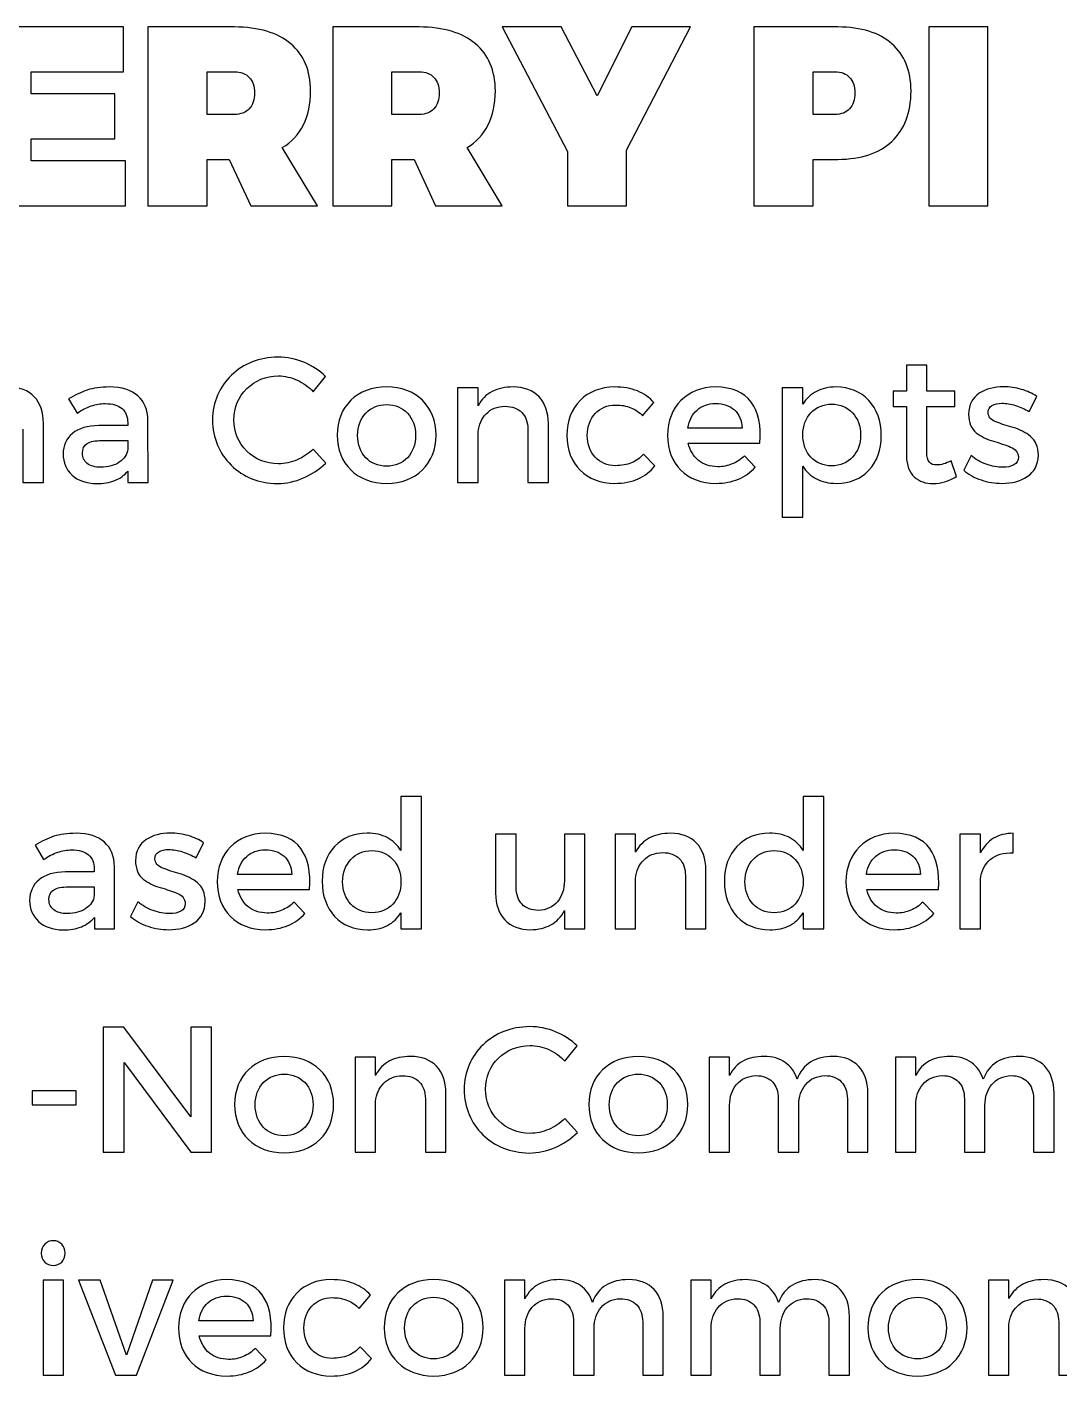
# Model space of a CAD drawing. Extents: x 10 to 159, y 11 to 264.
# Drawn here: x 32.08 to 54.93, y 46.35 to 76.21 of the extents above; entities that cross this region are included whole.
import ezdxf

# ---------------------------------------------------------------- set-up
doc = ezdxf.new("R2010")
doc.units = 0
doc.layers.add('Layer_1', color=7, linetype='CONTINUOUS')

msp = doc.modelspace()

# ---------------------------------------------------------------- linework, layer by layer
at = {"layer": 'Layer_1', "color": 7}
for points in [[(34.217054, 75.21219), (34.217054, 76.205601), (30.869941, 76.205601), (30.869941, 72.248896), (34.267854, 72.248896), (34.267854, 73.242304), (32.179435, 73.242304), (32.179435, 73.733365), (34.03079, 73.733365), (34.03079, 74.726773), (32.179435, 74.726773), (32.179435, 75.21219), (34.217054, 75.21219)], [(36.674964, 76.205601), (34.76152, 76.205601), (34.76152, 72.248896), (36.071014, 72.248896), (36.071014, 73.276171), (36.562075, 73.276171), (37.036203, 72.248896)], [(40.764979, 76.205601), (38.851538, 76.205601), (38.851538, 72.248896), (40.161032, 72.248896), (40.161032, 73.276171), (40.652093, 73.276171), (41.126221, 72.248896)], [(45.357347, 73.479368), (46.774083, 76.205601), (45.470233, 76.205601), (44.7026, 74.68162), (43.906745, 76.205601), (42.602892, 76.205601), (44.047853, 73.451146), (44.047853, 72.248896), (45.357347, 72.248896), (45.357347, 73.479368)], [(48.178102, 76.205601), (48.178102, 72.248896), (49.487596, 72.248896), (49.487596, 73.276171), (50.035099, 73.276171)], [(50.035099, 76.205601), (48.178102, 76.205601)], [(53.357125, 72.248896), (53.357125, 76.205601), (52.047631, 76.205601), (52.047631, 72.248896), (53.357125, 72.248896)], [(36.071014, 74.269582), (36.071014, 75.21219), (36.674964, 75.21219)], [(40.161032, 74.269582), (40.161032, 75.21219), (40.764979, 75.21219)], [(49.487596, 75.21219), (49.967368, 75.21219)], [(49.967368, 74.269582), (49.487596, 74.269582), (49.487596, 75.21219)], [(36.674964, 74.269582), (36.071014, 74.269582)], [(40.764979, 74.269582), (40.161032, 74.269582)], [(37.036203, 72.248896), (38.515028, 72.248896), (37.736105, 73.535812)], [(41.126221, 72.248896), (42.605046, 72.248896), (41.826124, 73.535812)], [(37.643161, 68.898235), (37.643161, 68.898235)], [(52.003113, 66.796281), (52.003113, 67.803803), (52.623429, 67.803803), (52.623429, 68.143593), (52.003113, 68.143593), (52.003113, 68.720446), (51.552692, 68.720446), (51.552692, 68.143593), (51.256362, 68.143593), (51.256362, 67.803803), (51.552692, 67.803803), (51.552692, 66.71331)], [(38.421519, 68.131728), (38.694143, 68.471521)], [(40.046489, 68.238408), (40.046489, 68.238408)], [(42.069464, 67.819596), (42.069464, 68.222604), (41.615092, 68.222604), (41.615092, 66.120638), (42.069464, 66.120638), (42.069464, 67.238788)], [(42.843873, 68.238408), (42.843873, 68.238408)], [(45.09249, 68.238408), (45.09249, 68.238408)], [(47.32666, 68.238408), (47.32666, 68.238408)], [(49.258324, 67.859104), (49.258324, 68.222604), (48.803955, 68.222604), (48.803955, 65.354134), (49.258324, 65.354134), (49.258324, 66.484137)], [(49.993223, 68.238408), (49.993223, 68.238408)], [(53.703076, 68.242359), (53.703076, 68.242359)], [(33.005562, 67.973686), (33.191261, 67.6576)], [(40.046489, 67.847251), (40.046489, 67.847251)], [(45.712809, 67.602288), (45.961726, 67.894664)], [(54.27203, 67.69316), (54.437974, 68.029002)], [(34.317313, 66.120638), (34.763783, 66.120638), (34.759832, 67.499559)], [(31.994159, 67.302006), (31.994159, 66.120638), (32.448531, 66.120638), (32.448531, 67.428439)], [(34.313362, 67.448194), (34.313362, 67.384979), (33.677242, 67.384979)], [(43.17181, 67.302006), (43.17181, 66.120638), (43.626182, 66.120638), (43.626182, 67.428439)], [(47.915367, 67.329664), (46.714246, 67.329664)], [(33.744408, 67.053089), (34.313362, 67.053089), (34.313362, 66.859487)], [(46.722149, 66.997773), (48.310473, 66.997773)], [(38.698094, 66.555254), (38.421519, 66.863438)], [(45.98543, 66.495991), (45.732565, 66.748856)], [(48.207747, 66.460431), (47.966732, 66.71725)], [(52.658989, 66.254987), (52.544407, 66.602668)], [(52.983985, 66.721201), (52.82199, 66.397213)], [(33.71675, 66.460431), (33.71675, 66.460431)], [(34.317313, 66.377457), (34.317313, 66.120638)], [(49.898399, 66.492039), (49.898399, 66.492039)], [(40.817004, 59.174548), (40.362632, 59.174548), (40.362632, 57.981326)], [(40.362632, 56.602408), (40.362632, 56.24286), (40.817004, 56.24286), (40.817004, 59.174548)], [(49.722439, 59.174548), (49.268067, 59.174548), (49.268067, 57.981326)], [(49.268067, 56.602408), (49.268067, 56.24286), (49.722439, 56.24286), (49.722439, 59.174548)], [(35.259414, 58.364581), (35.259414, 58.364581)], [(37.356277, 58.36063), (37.356277, 58.36063)], [(42.912905, 57.163458), (42.912905, 58.344826), (42.458533, 58.344826), (42.458533, 57.037025)], [(44.434063, 58.344826), (43.979691, 58.344826), (43.979691, 57.309646)], [(43.979691, 56.65377), (43.979691, 56.24286), (44.434063, 56.24286), (44.434063, 58.344826)], [(45.557556, 57.941818), (45.557556, 58.344826), (45.103184, 58.344826), (45.103184, 56.24286), (45.557556, 56.24286), (45.557556, 57.36101)], [(46.331962, 58.36063), (46.331962, 58.36063)], [(51.277771, 58.36063), (51.277771, 58.36063)], [(53.189683, 58.344826), (52.735311, 58.344826), (52.735311, 56.24286), (53.189683, 56.24286), (53.189683, 57.341255)], [(53.189683, 57.926014), (53.189683, 58.344826)], [(53.916676, 57.926014), (53.916676, 58.36063)], [(32.264728, 58.095909), (32.450428, 57.779823)], [(35.828365, 57.815383), (35.994312, 58.151224)], [(33.572529, 57.570416), (33.572529, 57.507202), (32.936409, 57.507202)], [(33.57648, 56.24286), (34.02295, 56.24286), (34.018999, 57.621781)], [(37.944987, 57.451886), (36.743863, 57.451886)], [(46.659902, 57.424228), (46.659902, 56.24286), (47.114274, 56.24286), (47.114274, 57.550661)], [(51.866478, 57.451886), (50.665357, 57.451886)], [(33.003575, 57.175311), (33.572529, 57.175311), (33.572529, 56.981709)], [(36.751765, 57.119995), (38.340092, 57.119995)], [(50.67326, 57.119995), (52.261584, 57.119995)], [(34.54032, 56.843423), (34.378327, 56.519435)], [(38.237363, 56.582653), (37.996348, 56.839472)], [(52.158858, 56.582653), (51.917843, 56.839472)], [(32.975917, 56.582653), (32.975917, 56.582653)], [(33.57648, 56.499679), (33.57648, 56.24286)], [(39.718609, 56.602408), (39.718609, 56.602408)], [(48.624044, 56.602408), (48.624044, 56.602408)], [(36.16969, 51.303971), (36.16969, 54.069715), (35.711367, 54.069715), (35.711367, 52.082332), (34.22972, 54.069715), (33.771397, 54.069715), (33.771397, 51.303971), (34.237622, 51.303971), (34.237622, 53.287404), (35.711367, 51.303971), (36.16969, 51.303971)], [(43.214843, 54.081568), (43.214843, 54.081568)], [(43.993204, 53.315061), (44.265827, 53.654854)], [(37.777688, 53.421741), (37.777688, 53.421741)], [(39.800663, 53.002929), (39.800663, 53.405937), (39.346291, 53.405937), (39.346291, 51.303971), (39.800663, 51.303971), (39.800663, 52.422122)], [(40.575069, 53.421741), (40.575069, 53.421741)], [(45.618174, 53.421741), (45.618174, 53.421741)], [(47.637198, 52.998978), (47.637198, 53.405937), (47.186777, 53.405937), (47.186777, 51.303971), (47.637198, 51.303971), (47.637198, 52.343102)], [(49.928814, 53.421741), (49.928814, 53.421741)], [(51.758082, 52.998978), (51.758082, 53.405937), (51.307661, 53.405937), (51.307661, 51.303971), (51.758082, 51.303971), (51.758082, 52.343102)], [(54.049699, 53.421741), (54.049699, 53.421741)], [(37.777688, 53.030584), (37.777688, 53.030584)], [(45.618174, 53.030584), (45.618174, 53.030584)], [(33.170074, 52.351004), (33.170074, 52.663136), (32.198115, 52.663136), (32.198115, 52.351004), (33.170074, 52.351004)], [(40.903009, 52.485339), (40.903009, 51.303971), (41.357381, 51.303971), (41.357381, 52.611772)], [(50.244897, 52.485339), (50.244897, 51.303971), (50.699269, 51.303971), (50.699269, 52.611772)], [(54.365782, 52.485339), (54.365782, 51.303971), (54.820154, 51.303971), (54.820154, 52.611772)], [(48.715837, 52.485339), (48.715837, 51.303971), (49.170209, 51.303971), (49.170209, 52.343102)], [(52.836722, 52.485339), (52.836722, 51.303971), (53.291094, 51.303971), (53.291094, 52.343102)], [(44.269779, 51.738588), (43.993204, 52.046772)], [(32.664773, 49.344183), (32.664773, 49.344183)], [(32.889983, 46.365082), (32.889983, 48.467048), (32.439562, 48.467048), (32.439562, 46.365082), (32.889983, 46.365082)], [(34.510734, 46.365082), (35.316753, 48.467048), (34.862381, 48.467048), (34.285524, 46.811552), (33.700768, 48.467048), (33.22664, 48.467048), (34.040561, 46.365082), (34.510734, 46.365082)], [(36.49969, 48.482852), (36.49969, 48.482852)], [(38.81856, 48.482852), (38.81856, 48.482852)], [(41.088287, 48.482852), (41.088287, 48.482852)], [(43.107311, 48.060089), (43.107311, 48.467048), (42.65689, 48.467048), (42.65689, 46.365082), (43.107311, 46.365082), (43.107311, 47.404213)], [(45.398924, 48.482852), (45.398924, 48.482852)], [(47.228196, 48.060089), (47.228196, 48.467048), (46.777775, 48.467048), (46.777775, 46.365082), (47.228196, 46.365082), (47.228196, 47.404213)], [(49.519812, 48.482852), (49.519812, 48.482852)], [(51.799501, 48.482852), (51.799501, 48.482852)], [(53.822476, 48.06404), (53.822476, 48.467048), (53.368104, 48.467048), (53.368104, 46.365082), (53.822476, 46.365082), (53.822476, 47.483233)], [(54.596885, 48.482852), (54.596885, 48.482852)], [(39.438876, 47.846732), (39.687794, 48.139109)], [(41.088287, 48.091695), (41.088287, 48.091695)], [(51.799501, 48.091695), (51.799501, 48.091695)], [(37.088397, 47.574108), (35.887273, 47.574108)], [(44.18595, 47.54645), (44.18595, 46.365082), (44.640322, 46.365082), (44.640322, 47.404213)], [(45.71501, 47.54645), (45.71501, 46.365082), (46.169382, 46.365082), (46.169382, 47.672883)], [(48.306835, 47.54645), (48.306835, 46.365082), (48.761207, 46.365082), (48.761207, 47.404213)], [(49.835895, 47.54645), (49.835895, 46.365082), (50.290267, 46.365082), (50.290267, 47.672883)], [(54.924822, 47.54645), (54.924822, 46.365082), (55.379194, 46.365082), (55.379194, 47.672883)], [(35.895176, 47.242218), (37.483502, 47.242218)], [(37.380776, 46.704875), (37.139761, 46.961694)], [(39.7115, 46.740435), (39.458632, 46.993301)]]:
    msp.add_lwpolyline(points, dxfattribs=at)
for points in [[(37.920958, 75.835892), (37.629801, 76.079775), (37.214469, 76.20301), (36.674964, 76.205601)], [(42.010976, 75.835892), (41.719816, 76.079775), (41.304487, 76.20301), (40.764979, 76.205601)], [(51.230296, 75.835892), (50.950424, 76.079775), (50.552028, 76.20301), (50.035099, 76.205601)], [(38.36263, 74.788862), (38.359328, 75.242997), (38.21211, 75.592007), (37.920958, 75.835892)], [(42.452648, 74.788862), (42.449346, 75.242997), (42.302128, 75.592007), (42.010976, 75.835892)], [(51.655035, 74.788862), (51.651733, 75.242997), (51.510159, 75.592007), (51.230296, 75.835892)], [(36.674964, 75.21219), (36.817012, 75.211343), (36.926605, 75.170796), (37.003747, 75.090837)], [(37.003747, 75.090837), (37.080884, 75.010872), (37.119924, 74.897043), (37.12087, 74.749351)], [(40.764979, 75.21219), (40.907027, 75.211343), (41.016623, 75.170796), (41.093765, 75.090837)], [(41.093765, 75.090837), (41.170902, 75.010872), (41.209942, 74.897043), (41.210885, 74.749351)], [(49.967368, 75.21219), (50.109414, 75.211343), (50.219009, 75.170796), (50.296151, 75.090837)], [(50.296151, 75.090837), (50.373288, 75.010872), (50.412328, 74.897043), (50.413271, 74.749351)], [(37.12087, 74.749351), (37.120023, 74.596011), (37.080884, 74.477949), (37.003747, 74.395168)], [(38.201767, 74.039573), (38.3083, 74.250529), (38.361922, 74.500293), (38.36263, 74.788862)], [(41.210885, 74.749351), (41.210038, 74.596011), (41.170902, 74.477949), (41.093765, 74.395168)], [(42.291782, 74.039573), (42.398318, 74.250529), (42.451937, 74.500293), (42.452648, 74.788862)], [(50.413271, 74.749351), (50.412424, 74.596011), (50.373288, 74.477949), (50.296151, 74.395168)], [(51.230296, 73.672687), (51.510159, 73.933974), (51.651738, 74.306031), (51.655035, 74.788862)], [(37.003747, 74.395168), (36.926605, 74.312381), (36.817012, 74.270519), (36.674964, 74.269582)], [(41.093765, 74.395168), (41.016623, 74.312381), (40.907027, 74.270519), (40.764979, 74.269582)], [(50.296151, 74.395168), (50.219009, 74.312381), (50.109414, 74.270519), (49.967368, 74.269582)], [(37.736105, 73.535812), (37.940005, 73.660693), (38.095225, 73.828612), (38.201767, 74.039573)], [(41.826124, 73.535812), (42.030021, 73.660693), (42.185243, 73.828612), (42.291782, 74.039573)], [(50.035099, 73.276171), (50.552028, 73.279219), (50.950424, 73.4114), (51.230296, 73.672687)], [(37.643161, 68.898235), (37.224758, 68.88943), (36.880193, 68.75591), (36.609463, 68.497694)], [(38.214582, 68.784147), (38.031761, 68.858967), (37.841287, 68.896996), (37.643161, 68.898235)], [(38.694143, 68.471521), (38.557251, 68.605113), (38.3974, 68.709321), (38.214582, 68.784147)], [(36.609463, 68.497694), (36.338733, 68.239475), (36.198635, 67.909396), (36.189169, 67.507461)], [(36.94975, 68.20186), (37.134131, 68.383112), (37.367901, 68.476951), (37.651063, 68.483374)], [(37.651063, 68.483374), (37.793298, 68.482245), (37.931587, 68.450856), (38.065924, 68.389041)], [(38.065924, 68.389041), (38.200257, 68.327221), (38.31879, 68.24145), (38.421519, 68.131728)], [(32.244064, 68.021594), (32.109723, 68.163746), (31.921061, 68.236018), (31.678076, 68.238408)], [(33.417953, 68.171239), (33.283697, 68.126623), (33.146235, 68.060772), (33.005562, 67.973686)], [(33.910355, 68.238408), (33.716338, 68.238242), (33.552206, 68.215858), (33.417953, 68.171239)], [(34.536597, 68.042337), (34.391064, 68.171154), (34.182315, 68.236511), (33.910355, 68.238408)], [(36.663297, 67.511412), (36.669873, 67.790454), (36.765365, 68.020603), (36.94975, 68.20186)], [(40.046489, 68.238408), (39.715505, 68.233723), (39.45095, 68.135431), (39.252821, 67.943559)], [(40.836703, 67.943559), (40.638981, 68.135431), (40.375578, 68.233712), (40.046489, 68.238408)], [(42.379623, 68.138642), (42.248579, 68.071307), (42.145193, 67.96496), (42.069464, 67.819596)], [(42.843873, 68.238408), (42.665416, 68.239255), (42.510665, 68.205972), (42.379623, 68.138642)], [(43.418752, 68.021594), (43.282438, 68.163746), (43.090812, 68.236018), (42.843873, 68.238408)], [(45.09249, 68.238408), (44.775253, 68.233554), (44.520739, 68.134607), (44.328949, 67.941584)], [(45.596745, 68.149508), (45.450636, 68.208278), (45.282553, 68.237911), (45.09249, 68.238408)], [(45.961726, 67.894664), (45.864509, 68.005786), (45.742852, 68.090735), (45.596745, 68.149508)], [(47.32666, 68.238408), (47.009256, 68.231832), (46.754085, 68.132386), (46.561141, 67.940102)], [(48.116377, 67.902566), (47.957593, 68.122178), (47.694353, 68.234124), (47.32666, 68.238408)], [(49.560582, 68.140618), (49.436615, 68.075919), (49.335865, 67.98208), (49.258324, 67.859104)], [(49.993223, 68.238408), (49.828758, 68.237844), (49.684545, 68.205315), (49.560582, 68.140618)], [(50.718737, 67.94109), (50.537892, 68.134525), (50.296053, 68.23363), (49.993223, 68.238408)], [(53.164746, 68.098144), (53.01444, 68.000684), (52.935748, 67.845933), (52.92867, 67.633894)], [(53.703076, 68.242359), (53.494494, 68.24377), (53.315049, 68.195601), (53.164746, 68.098144)], [(54.098675, 68.186056), (53.969525, 68.223095), (53.837659, 68.241862), (53.703076, 68.242359)], [(54.437974, 68.029002), (54.340924, 68.096662), (54.227826, 68.149011), (54.098675, 68.186056)], [(32.448531, 67.428439), (32.446555, 67.681716), (32.378396, 67.879435), (32.244064, 68.021594)], [(33.191261, 67.6576), (33.296126, 67.728718), (33.4005, 67.782058), (33.504381, 67.81762)], [(33.504381, 67.81762), (33.608261, 67.853178), (33.71066, 67.870958), (33.811577, 67.870958)], [(33.811577, 67.870958), (33.977684, 67.869829), (34.102802, 67.832516), (34.186927, 67.758848)], [(34.759832, 67.499559), (34.75653, 67.732587), (34.682125, 67.913514), (34.536597, 68.042337)], [(39.252821, 67.943559), (39.05469, 67.751685), (38.953115, 67.494371), (38.948095, 67.171622)], [(39.58224, 67.658588), (39.698961, 67.781236), (39.853709, 67.844124), (40.046489, 67.847251)], [(40.046489, 67.847251), (40.237373, 67.844118), (40.390973, 67.781233), (40.507282, 67.658588)], [(41.140933, 67.171622), (41.135825, 67.494371), (41.034417, 67.751685), (40.836703, 67.943559)], [(42.249237, 67.646735), (42.352129, 67.751603), (42.491073, 67.806588), (42.666073, 67.811694)], [(42.666073, 67.811694), (42.825433, 67.810283), (42.949233, 67.764771), (43.037475, 67.67538)], [(43.626182, 67.428439), (43.624206, 67.681716), (43.555062, 67.879435), (43.418752, 68.021594)], [(44.328949, 67.941584), (44.137157, 67.748555), (44.038712, 67.490584), (44.033607, 67.167671)], [(44.6638, 67.653155), (44.777722, 67.774237), (44.927204, 67.836303), (45.112246, 67.839349)], [(45.112246, 67.839349), (45.238763, 67.840478), (45.352191, 67.820327), (45.452532, 67.778603)], [(45.452532, 67.778603), (45.552871, 67.736868), (45.639629, 67.678095), (45.712809, 67.602288)], [(46.561141, 67.940102), (46.368197, 67.747815), (46.269092, 67.490339), (46.263825, 67.167671)], [(46.917232, 67.728226), (47.025142, 67.824284), (47.162937, 67.873179), (47.330611, 67.874909)], [(47.330611, 67.874909), (47.504373, 67.873498), (47.642825, 67.825026), (47.745966, 67.729708)], [(48.310473, 66.997773), (48.339858, 67.381356), (48.275158, 67.682952), (48.116377, 67.902566)], [(49.437606, 67.667478), (49.553913, 67.791605), (49.707509, 67.85548), (49.898399, 67.859104)], [(49.898399, 67.859104), (50.089283, 67.855238), (50.242879, 67.790866), (50.359189, 67.665996)], [(50.996794, 67.16372), (50.99225, 67.488527), (50.899576, 67.747652), (50.718737, 67.94109)], [(53.359335, 67.669454), (53.361028, 67.743864), (53.390202, 67.797532), (53.446751, 67.830461)], [(53.446751, 67.830461), (53.503299, 67.863383), (53.576889, 67.879517), (53.667516, 67.87886)], [(53.667516, 67.87886), (53.762343, 67.878295), (53.863093, 67.861644), (53.969773, 67.828977)], [(53.969773, 67.828977), (54.07645, 67.796298), (54.177204, 67.751024), (54.27203, 67.69316)], [(34.186927, 67.758848), (34.271052, 67.685173), (34.313196, 67.581623), (34.313362, 67.448194)], [(36.189169, 67.507461), (36.198483, 67.101405), (36.336924, 66.767706), (36.604524, 66.506362)], [(36.94975, 66.818988), (36.765365, 67.001394), (36.669881, 67.232201), (36.663297, 67.511412)], [(39.402467, 67.167671), (39.4056, 67.372299), (39.465518, 67.53594), (39.58224, 67.658588)], [(40.507282, 67.658588), (40.623589, 67.53594), (40.683349, 67.372299), (40.686561, 67.167671)], [(42.069464, 67.238788), (42.086426, 67.405884), (42.146344, 67.541867), (42.249237, 67.646735)], [(43.037475, 67.67538), (43.125712, 67.585986), (43.170492, 67.461529), (43.17181, 67.302006)], [(44.487979, 67.167671), (44.491281, 67.370242), (44.549878, 67.532071), (44.6638, 67.653155)], [(46.714246, 67.329664), (46.74165, 67.49931), (46.809316, 67.632164), (46.917232, 67.728226)], [(47.745966, 67.729708), (47.849104, 67.634388), (47.905571, 67.50104), (47.915367, 67.329664)], [(49.258324, 67.179522), (49.261542, 67.380695), (49.321294, 67.543348), (49.437606, 67.667478)], [(50.359189, 67.665996), (50.475498, 67.541124), (50.535256, 67.378968), (50.53847, 67.179522)], [(52.92867, 67.633894), (52.933467, 67.448595), (52.990313, 67.312716), (53.099245, 67.226258)], [(53.533983, 67.466406), (53.423385, 67.509055), (53.365169, 67.576738), (53.359335, 67.669454)], [(33.090508, 67.21113), (32.953703, 67.099348), (32.884559, 66.946575), (32.883077, 66.752807)], [(33.677242, 67.384979), (33.422889, 67.380859), (33.227312, 67.322913), (33.090508, 67.21113)], [(49.437606, 66.683172), (49.321294, 66.80738), (49.261536, 66.972833), (49.258324, 67.179522)], [(50.53847, 67.179522), (50.535253, 66.97456), (50.475498, 66.809604), (50.359189, 66.684653)], [(53.099245, 67.226258), (53.208174, 67.139796), (53.334547, 67.07664), (53.478359, 67.03679)], [(53.917915, 67.340035), (53.772559, 67.381632), (53.644583, 67.423757), (53.533983, 67.466406)], [(54.301108, 67.143284), (54.191002, 67.23285), (54.063271, 67.298433), (53.917915, 67.340035)], [(33.309791, 66.772563), (33.309509, 66.87241), (33.344776, 66.944351), (33.415978, 66.988389)], [(33.415978, 66.988389), (33.487177, 67.032427), (33.596653, 67.053995), (33.744408, 67.053089)], [(38.948095, 67.171622), (38.953118, 66.850597), (39.05469, 66.593778), (39.252821, 66.401164)], [(39.58224, 66.673294), (39.465518, 66.796351), (39.405594, 66.961144), (39.402467, 67.167671)], [(40.686561, 67.167671), (40.683344, 66.961144), (40.623589, 66.796351), (40.507282, 66.673294)], [(40.836703, 66.401164), (41.034417, 66.593778), (41.135828, 66.850597), (41.140933, 67.171622)], [(44.033607, 67.167671), (44.038715, 66.84681), (44.137157, 66.590651), (44.328949, 66.399188)], [(44.6638, 66.682184), (44.549878, 66.803266), (44.491272, 66.965095), (44.487979, 67.167671)], [(46.263825, 67.167671), (46.268115, 66.84681), (46.366221, 66.590651), (46.558177, 66.399188)], [(46.950322, 66.613533), (46.83574, 66.706054), (46.759681, 66.834132), (46.722149, 66.997773)], [(50.72417, 66.398694), (50.901964, 66.589745), (50.99284, 66.844752), (50.996794, 67.16372)], [(53.478359, 67.03679), (53.622171, 66.996941), (53.74879, 66.95428), (53.858216, 66.908814)], [(53.858216, 66.908814), (53.967642, 66.863345), (54.025241, 66.788954), (54.031015, 66.685641)], [(54.473534, 66.729103), (54.46868, 66.915655), (54.411211, 67.053715), (54.301108, 67.143284)], [(32.883077, 66.752807), (32.885335, 66.563157), (32.951809, 66.408078), (33.082111, 66.287572)], [(33.418447, 66.545377), (33.34716, 66.600856), (33.310943, 66.676585), (33.309791, 66.772563)], [(34.313362, 66.859487), (34.298376, 66.742602), (34.236479, 66.647445), (34.127663, 66.574022)], [(37.651063, 66.535499), (37.367901, 66.542075), (37.134131, 66.63658), (36.94975, 66.818988)], [(38.061479, 66.623905), (37.927881, 66.566038), (37.791077, 66.536569), (37.651063, 66.535499)], [(38.421519, 66.863438), (38.315084, 66.761615), (38.195072, 66.681772), (38.061479, 66.623905)], [(40.046489, 66.484137), (39.853709, 66.487185), (39.698961, 66.550234), (39.58224, 66.673294)], [(40.507282, 66.673294), (40.390973, 66.550234), (40.237373, 66.487182), (40.046489, 66.484137)], [(45.112246, 66.495991), (44.927204, 66.499039), (44.777722, 66.561099), (44.6638, 66.682184)], [(45.732565, 66.748856), (45.66103, 66.665719), (45.572957, 66.602831), (45.468337, 66.560193)], [(47.374073, 66.472284), (47.206151, 66.473977), (47.064902, 66.521012), (46.950322, 66.613533)], [(47.966732, 66.71725), (47.888943, 66.637898), (47.799552, 66.577316), (47.698553, 66.535499)], [(49.898399, 66.492039), (49.707509, 66.495257), (49.553913, 66.55896), (49.437606, 66.683172)], [(50.359189, 66.684653), (50.242879, 66.559699), (50.089283, 66.495494), (49.898399, 66.492039)], [(51.552692, 66.71331), (51.557462, 66.499374), (51.616074, 66.343472), (51.728514, 66.245603)], [(52.062377, 66.572552), (52.02336, 66.614778), (52.003604, 66.689355), (52.003113, 66.796281)], [(52.544407, 66.602668), (52.483577, 66.572953), (52.427437, 66.550397), (52.375994, 66.535005)], [(53.317848, 66.530066), (53.189767, 66.575752), (53.078479, 66.639461), (52.983985, 66.721201)], [(54.031015, 66.685641), (54.028758, 66.607113), (53.995701, 66.549822), (53.931744, 66.513771)], [(54.229062, 66.25547), (54.38488, 66.356796), (54.466371, 66.514674), (54.473534, 66.729103)], [(33.082111, 66.287572), (33.212413, 66.167063), (33.392353, 66.104833), (33.621926, 66.100882)], [(33.71675, 66.460431), (33.589163, 66.461559), (33.489728, 66.489897), (33.418447, 66.545377)], [(34.127663, 66.574022), (34.018841, 66.500599), (33.881873, 66.462734), (33.71675, 66.460431)], [(34.027404, 66.169533), (34.145028, 66.215383), (34.241664, 66.284691), (34.317313, 66.377457)], [(36.604524, 66.506362), (36.872127, 66.245016), (37.213069, 66.109857), (37.627357, 66.100882)], [(38.204211, 66.224355), (38.390568, 66.305022), (38.555193, 66.415323), (38.698094, 66.555254)], [(39.252821, 66.401164), (39.45095, 66.20855), (39.715505, 66.109772), (40.046489, 66.104833)], [(40.046489, 66.104833), (40.375578, 66.109772), (40.638981, 66.20855), (40.836703, 66.401164)], [(44.328949, 66.399188), (44.520739, 66.207726), (44.775253, 66.109609), (45.09249, 66.104833)], [(45.468337, 66.560193), (45.363714, 66.517555), (45.245017, 66.496154), (45.112246, 66.495991)], [(45.617488, 66.207068), (45.767546, 66.274483), (45.890191, 66.370791), (45.98543, 66.495991)], [(46.558177, 66.399188), (46.750134, 66.207726), (47.010244, 66.109609), (47.338513, 66.104833)], [(47.698553, 66.535499), (47.597554, 66.493685), (47.489392, 66.472611), (47.374073, 66.472284)], [(47.832397, 66.198178), (47.979243, 66.259666), (48.104357, 66.347085), (48.207747, 66.460431)], [(49.258324, 66.484137), (49.335698, 66.361159), (49.436782, 66.267323), (49.561569, 66.202623)], [(50.001125, 66.104833), (50.305355, 66.109688), (50.54637, 66.207644), (50.72417, 66.398694)], [(52.228324, 66.511806), (52.15671, 66.510113), (52.101394, 66.53032), (52.062377, 66.572552)], [(52.375994, 66.535005), (52.324548, 66.519624), (52.275322, 66.511863), (52.228324, 66.511806)], [(52.82199, 66.397213), (52.929576, 66.302059), (53.058147, 66.229621), (53.207714, 66.179905)], [(53.687272, 66.460431), (53.569068, 66.461277), (53.445929, 66.484391), (53.317848, 66.530066)], [(53.931744, 66.513771), (53.867787, 66.477717), (53.786295, 66.459937), (53.687272, 66.460431)], [(33.621926, 66.100882), (33.774617, 66.1008), (33.909776, 66.123686), (34.027404, 66.169533)], [(37.627357, 66.100882), (37.825567, 66.102576), (38.017851, 66.143687), (38.204211, 66.224355)], [(45.09249, 66.104833), (45.292431, 66.10568), (45.467428, 66.139654), (45.617488, 66.207068)], [(47.338513, 66.104833), (47.520919, 66.10568), (47.685545, 66.136691), (47.832397, 66.198178)], [(49.561569, 66.202623), (49.686357, 66.137924), (49.832875, 66.105327), (50.001125, 66.104833)], [(51.728514, 66.245603), (51.840954, 66.147731), (51.978583, 66.099497), (52.141399, 66.100894)], [(52.141399, 66.100894), (52.230378, 66.101142), (52.318127, 66.114468), (52.404639, 66.140899)], [(52.404639, 66.140899), (52.491149, 66.167315), (52.575931, 66.20535), (52.658989, 66.254987)], [(53.207714, 66.179905), (53.357275, 66.130188), (53.510544, 66.105164), (53.667516, 66.104833)], [(53.667516, 66.104833), (53.88606, 66.103987), (54.073242, 66.15414), (54.229062, 66.25547)], [(32.67712, 58.293461), (32.542864, 58.248845), (32.405402, 58.182994), (32.264728, 58.095909)], [(33.169521, 58.36063), (32.975505, 58.360464), (32.811373, 58.338081), (32.67712, 58.293461)], [(33.795764, 58.164559), (33.65023, 58.293377), (33.441482, 58.358734), (33.169521, 58.36063)], [(34.72108, 58.220366), (34.570777, 58.122906), (34.492085, 57.968155), (34.485007, 57.756116)], [(35.259414, 58.364581), (35.050829, 58.365992), (34.871386, 58.317823), (34.72108, 58.220366)], [(35.655013, 58.308278), (35.525862, 58.345317), (35.393997, 58.364085), (35.259414, 58.364581)], [(35.994312, 58.151224), (35.897261, 58.218884), (35.784163, 58.271234), (35.655013, 58.308278)], [(37.356277, 58.36063), (37.038875, 58.354054), (36.783701, 58.254608), (36.59076, 58.062324)], [(38.145997, 58.024789), (37.98721, 58.2444), (37.723973, 58.356346), (37.356277, 58.36063)], [(39.61588, 58.364581), (39.314941, 58.359812), (39.074257, 58.261686), (38.893826, 58.070226)], [(40.058893, 58.264816), (39.933694, 58.330664), (39.786024, 58.363921), (39.61588, 58.364581)], [(40.362632, 57.981326), (40.285337, 58.104466), (40.184093, 58.198962), (40.058893, 58.264816)], [(45.867712, 58.260865), (45.736668, 58.193529), (45.633282, 58.087182), (45.557556, 57.941818)], [(46.331962, 58.36063), (46.153505, 58.361477), (45.998757, 58.328194), (45.867712, 58.260865)], [(46.906843, 58.143816), (46.770527, 58.285968), (46.578901, 58.35824), (46.331962, 58.36063)], [(48.521315, 58.364581), (48.220376, 58.359812), (47.979691, 58.261686), (47.799261, 58.070226)], [(48.964328, 58.264816), (48.839128, 58.330664), (48.691459, 58.363921), (48.521315, 58.364581)], [(49.268067, 57.981326), (49.190772, 58.104466), (49.089527, 58.198962), (48.964328, 58.264816)], [(51.277771, 58.36063), (50.960367, 58.354054), (50.705196, 58.254608), (50.512252, 58.062324)], [(52.067488, 58.024789), (51.908704, 58.2444), (51.645464, 58.356346), (51.277771, 58.36063)], [(53.482059, 58.249999), (53.358917, 58.176573), (53.261458, 58.068578), (53.189683, 57.926014)], [(53.916676, 58.36063), (53.750072, 58.360348), (53.605201, 58.323422), (53.482059, 58.249999)], [(32.450428, 57.779823), (32.555293, 57.85094), (32.659667, 57.90428), (32.763547, 57.939843)], [(32.763547, 57.939843), (32.867428, 57.9754), (32.969827, 57.99318), (33.070744, 57.99318)], [(33.070744, 57.99318), (33.236851, 57.992051), (33.361969, 57.954738), (33.446093, 57.88107)], [(34.018999, 57.621781), (34.015697, 57.854809), (33.941292, 58.035736), (33.795764, 58.164559)], [(34.915673, 57.791676), (34.917366, 57.866087), (34.946539, 57.919754), (35.003088, 57.952684)], [(35.003088, 57.952684), (35.059637, 57.985605), (35.133226, 58.00174), (35.223854, 58.001082)], [(35.223854, 58.001082), (35.318677, 58.000518), (35.419431, 57.983866), (35.526111, 57.951199)], [(35.526111, 57.951199), (35.632788, 57.918521), (35.733538, 57.873247), (35.828365, 57.815383)], [(36.59076, 58.062324), (36.397816, 57.870038), (36.298711, 57.612561), (36.293442, 57.289893)], [(36.946848, 57.850449), (37.054762, 57.946506), (37.192554, 57.995401), (37.360228, 57.997131)], [(37.360228, 57.997131), (37.533992, 57.99572), (37.672442, 57.947248), (37.775583, 57.85193)], [(38.340092, 57.119995), (38.369474, 57.503578), (38.304778, 57.805175), (38.145997, 58.024789)], [(38.893826, 58.070226), (38.713393, 57.878764), (38.620872, 57.622602), (38.616263, 57.301744)], [(39.253866, 57.782786), (39.370996, 57.908888), (39.525911, 57.973752), (39.718609, 57.977375)], [(39.718609, 57.977375), (39.911387, 57.973989), (40.066138, 57.909631), (40.182859, 57.784268)], [(45.737328, 57.768957), (45.840218, 57.873825), (45.979165, 57.92881), (46.154165, 57.933916)], [(46.154165, 57.933916), (46.313522, 57.932505), (46.437321, 57.886994), (46.525564, 57.797603)], [(47.114274, 57.550661), (47.112298, 57.803938), (47.043151, 58.001658), (46.906843, 58.143816)], [(47.799261, 58.070226), (47.618828, 57.878764), (47.526307, 57.622602), (47.521698, 57.301744)], [(48.1593, 57.782786), (48.276431, 57.908888), (48.431346, 57.973752), (48.624044, 57.977375)], [(48.624044, 57.977375), (48.816822, 57.973989), (48.97157, 57.909631), (49.088294, 57.784268)], [(50.512252, 58.062324), (50.319308, 57.870038), (50.220203, 57.612561), (50.214936, 57.289893)], [(50.868343, 57.850449), (50.976253, 57.946506), (51.114048, 57.995401), (51.281722, 57.997131)], [(51.281722, 57.997131), (51.455484, 57.99572), (51.593936, 57.947248), (51.697077, 57.85193)], [(52.261584, 57.119995), (52.290969, 57.503578), (52.226269, 57.805175), (52.067488, 58.024789)], [(53.407979, 57.777353), (53.534081, 57.884936), (53.703646, 57.934489), (53.916676, 57.926014)], [(33.446093, 57.88107), (33.530218, 57.807396), (33.572363, 57.703846), (33.572529, 57.570416)], [(34.485007, 57.756116), (34.489805, 57.570817), (34.546647, 57.434939), (34.655579, 57.34848)], [(35.09032, 57.588628), (34.97972, 57.631278), (34.921506, 57.69896), (34.915673, 57.791676)], [(36.743863, 57.451886), (36.771267, 57.621533), (36.838935, 57.754386), (36.946848, 57.850449)], [(37.775583, 57.85193), (37.878721, 57.75661), (37.935188, 57.623263), (37.944987, 57.451886)], [(39.070636, 57.285942), (39.075659, 57.491064), (39.136732, 57.656681), (39.253866, 57.782786)], [(40.182859, 57.784268), (40.299578, 57.658902), (40.359502, 57.492794), (40.362632, 57.285942)], [(45.557556, 57.36101), (45.574517, 57.528106), (45.634436, 57.664089), (45.737328, 57.768957)], [(46.525564, 57.797603), (46.613803, 57.708209), (46.658581, 57.583751), (46.659902, 57.424228)], [(47.97607, 57.285942), (47.981094, 57.491064), (48.042167, 57.656681), (48.1593, 57.782786)], [(49.088294, 57.784268), (49.205013, 57.658902), (49.264937, 57.492794), (49.268067, 57.285942)], [(50.665357, 57.451886), (50.692761, 57.621533), (50.760427, 57.754386), (50.868343, 57.850449)], [(51.697077, 57.85193), (51.800215, 57.75661), (51.856682, 57.623263), (51.866478, 57.451886)], [(53.189683, 57.341255), (53.2091, 57.524403), (53.281871, 57.669767), (53.407979, 57.777353)], [(32.349674, 57.333353), (32.21287, 57.22157), (32.143725, 57.068798), (32.142244, 56.875029)], [(32.936409, 57.507202), (32.682056, 57.503081), (32.486479, 57.445135), (32.349674, 57.333353)], [(34.655579, 57.34848), (34.764512, 57.262018), (34.890885, 57.198862), (35.034697, 57.159013)], [(35.474252, 57.462258), (35.328897, 57.503854), (35.200917, 57.545979), (35.09032, 57.588628)], [(35.857442, 57.265506), (35.747336, 57.355072), (35.619608, 57.420655), (35.474252, 57.462258)], [(32.568958, 56.894785), (32.568676, 56.994632), (32.603942, 57.066574), (32.675144, 57.110612)], [(32.675144, 57.110612), (32.746343, 57.15465), (32.85582, 57.176217), (33.003575, 57.175311)], [(35.034697, 57.159013), (35.178509, 57.119163), (35.305128, 57.076502), (35.414554, 57.031036)], [(35.414554, 57.031036), (35.52398, 56.985567), (35.581579, 56.911176), (35.587353, 56.807863)], [(36.029872, 56.851326), (36.025018, 57.037877), (35.967546, 57.175938), (35.857442, 57.265506)], [(36.293442, 57.289893), (36.297732, 56.969032), (36.395841, 56.712873), (36.587797, 56.521411)], [(36.979939, 56.735756), (36.865357, 56.828276), (36.789301, 56.956355), (36.751765, 57.119995)], [(38.616263, 57.301744), (38.620469, 56.976771), (38.712817, 56.716988), (38.893332, 56.522398)], [(39.252384, 56.794528), (39.135993, 56.919067), (39.075408, 57.082872), (39.070636, 57.285942)], [(40.362632, 57.285942), (40.359499, 57.082872), (40.299578, 56.919067), (40.182859, 56.794528)], [(42.458533, 57.037025), (42.460508, 56.783745), (42.528662, 56.586025), (42.663, 56.44387)], [(43.043783, 56.790083), (42.957928, 56.879474), (42.914302, 57.003934), (42.912905, 57.163458)], [(43.979691, 57.309646), (43.97828, 57.122053), (43.927666, 56.967799), (43.827576, 56.846881)], [(47.521698, 57.301744), (47.525903, 56.976771), (47.618252, 56.716988), (47.798767, 56.522398)], [(48.157819, 56.794528), (48.041427, 56.919067), (47.980843, 57.082872), (47.97607, 57.285942)], [(49.268067, 57.285942), (49.264934, 57.082872), (49.205013, 56.919067), (49.088294, 56.794528)], [(50.214936, 57.289893), (50.219226, 56.969032), (50.317332, 56.712873), (50.509289, 56.521411)], [(50.901433, 56.735756), (50.786851, 56.828276), (50.710792, 56.956355), (50.67326, 57.119995)], [(32.142244, 56.875029), (32.144502, 56.685379), (32.210976, 56.530301), (32.341278, 56.409795)], [(32.677614, 56.667599), (32.606327, 56.723078), (32.57011, 56.798807), (32.568958, 56.894785)], [(33.572529, 56.981709), (33.557543, 56.864824), (33.495646, 56.769667), (33.38683, 56.696244)], [(34.874186, 56.652288), (34.746105, 56.697974), (34.634816, 56.761683), (34.54032, 56.843423)], [(35.587353, 56.807863), (35.585095, 56.729335), (35.552039, 56.672044), (35.488081, 56.635993)], [(35.7854, 56.377692), (35.941217, 56.479018), (36.022706, 56.636896), (36.029872, 56.851326)], [(37.40369, 56.594506), (37.235768, 56.596199), (37.094518, 56.643235), (36.979939, 56.735756)], [(37.996348, 56.839472), (37.918562, 56.76012), (37.829168, 56.699538), (37.728172, 56.657721)], [(39.718609, 56.602408), (39.524184, 56.605936), (39.368775, 56.669986), (39.252384, 56.794528)], [(40.182859, 56.794528), (40.066135, 56.669986), (39.911387, 56.605947), (39.718609, 56.602408)], [(43.402837, 56.65377), (43.249319, 56.655181), (43.129635, 56.700689), (43.043783, 56.790083)], [(43.827576, 56.846881), (43.72748, 56.72596), (43.5859, 56.66159), (43.402837, 56.65377)], [(48.624044, 56.602408), (48.429618, 56.605936), (48.27421, 56.669986), (48.157819, 56.794528)], [(49.088294, 56.794528), (48.97157, 56.669986), (48.816822, 56.605947), (48.624044, 56.602408)], [(51.325185, 56.594506), (51.157262, 56.596199), (51.016013, 56.643235), (50.901433, 56.735756)], [(51.917843, 56.839472), (51.840054, 56.76012), (51.750663, 56.699538), (51.649664, 56.657721)], [(32.975917, 56.582653), (32.84833, 56.583782), (32.748895, 56.61212), (32.677614, 56.667599)], [(33.38683, 56.696244), (33.278008, 56.622822), (33.141039, 56.584956), (32.975917, 56.582653)], [(33.28657, 56.291755), (33.404195, 56.337605), (33.50083, 56.406913), (33.57648, 56.499679)], [(34.378327, 56.519435), (34.48591, 56.424281), (34.614485, 56.351843), (34.764049, 56.302127)], [(35.243609, 56.582653), (35.125406, 56.583499), (35.002264, 56.606613), (34.874186, 56.652288)], [(35.488081, 56.635993), (35.424121, 56.599939), (35.342632, 56.582159), (35.243609, 56.582653)], [(36.587797, 56.521411), (36.77975, 56.329948), (37.039863, 56.231831), (37.36813, 56.227056)], [(37.728172, 56.657721), (37.627171, 56.615907), (37.519012, 56.594834), (37.40369, 56.594506)], [(37.862013, 56.320401), (38.008859, 56.381888), (38.133977, 56.469307), (38.237363, 56.582653)], [(38.893332, 56.522398), (39.073844, 56.327809), (39.317329, 56.228043), (39.623783, 56.223105)], [(40.062844, 56.320895), (40.18722, 56.385594), (40.287149, 56.47943), (40.362632, 56.602408)], [(42.663, 56.44387), (42.797335, 56.301715), (42.985998, 56.229443), (43.228988, 56.227056)], [(43.679903, 56.332254), (43.807736, 56.40115), (43.907665, 56.508321), (43.979691, 56.65377)], [(47.798767, 56.522398), (47.979279, 56.327809), (48.222764, 56.228043), (48.529217, 56.223105)], [(48.968279, 56.320895), (49.092654, 56.385594), (49.192584, 56.47943), (49.268067, 56.602408)], [(50.509289, 56.521411), (50.701245, 56.329948), (50.961355, 56.231831), (51.289625, 56.227056)], [(51.649664, 56.657721), (51.548665, 56.615907), (51.440503, 56.594834), (51.325185, 56.594506)], [(51.783508, 56.320401), (51.930354, 56.381888), (52.055468, 56.469307), (52.158858, 56.582653)], [(32.341278, 56.409795), (32.47158, 56.289286), (32.651519, 56.227056), (32.881093, 56.223105)], [(32.881093, 56.223105), (33.033784, 56.223023), (33.168943, 56.245908), (33.28657, 56.291755)], [(34.764049, 56.302127), (34.913612, 56.25241), (35.066882, 56.227386), (35.223854, 56.227056)], [(35.223854, 56.227056), (35.442395, 56.226209), (35.629576, 56.276363), (35.7854, 56.377692)], [(37.36813, 56.227056), (37.550536, 56.227902), (37.715165, 56.258913), (37.862013, 56.320401)], [(39.623783, 56.223105), (39.792114, 56.223669), (39.938469, 56.256195), (40.062844, 56.320895)], [(43.228988, 56.227056), (43.401765, 56.228185), (43.55207, 56.263358), (43.679903, 56.332254)], [(48.529217, 56.223105), (48.697549, 56.223669), (48.843901, 56.256195), (48.968279, 56.320895)], [(51.289625, 56.227056), (51.47203, 56.227902), (51.636656, 56.258913), (51.783508, 56.320401)], [(43.214843, 54.081568), (42.796443, 54.072763), (42.451878, 53.939244), (42.181148, 53.681027)], [(43.786267, 53.96748), (43.603446, 54.0423), (43.412972, 54.080329), (43.214843, 54.081568)], [(44.265827, 53.654854), (44.128936, 53.788447), (43.969082, 53.892655), (43.786267, 53.96748)], [(42.181148, 53.681027), (41.910418, 53.422808), (41.77032, 53.09273), (41.760854, 52.690794)], [(42.521434, 53.385194), (42.705816, 53.566445), (42.939586, 53.660284), (43.222745, 53.666707)], [(43.222745, 53.666707), (43.364983, 53.665579), (43.503269, 53.63419), (43.637609, 53.572375)], [(43.637609, 53.572375), (43.771941, 53.510554), (43.890475, 53.424784), (43.993204, 53.315061)], [(37.777688, 53.421741), (37.446704, 53.417056), (37.182148, 53.318764), (36.98402, 53.126893)], [(38.567899, 53.126893), (38.37018, 53.318764), (38.106776, 53.417045), (37.777688, 53.421741)], [(40.110822, 53.321976), (39.979775, 53.25464), (39.876391, 53.148293), (39.800663, 53.002929)], [(40.575069, 53.421741), (40.396612, 53.422588), (40.241863, 53.389306), (40.110822, 53.321976)], [(41.14995, 53.204927), (41.013637, 53.347079), (40.822011, 53.419351), (40.575069, 53.421741)], [(41.357381, 52.611772), (41.355405, 52.86505), (41.286258, 53.062769), (41.14995, 53.204927)], [(42.234982, 52.694745), (42.241557, 52.973787), (42.33705, 53.203936), (42.521434, 53.385194)], [(45.618174, 53.421741), (45.28719, 53.417056), (45.022635, 53.318764), (44.824506, 53.126893)], [(46.408385, 53.126893), (46.210666, 53.318764), (45.947262, 53.417045), (45.618174, 53.421741)], [(47.942912, 53.321482), (47.813101, 53.253737), (47.711196, 53.146233), (47.637198, 52.998978)], [(48.399751, 53.421741), (48.224999, 53.422588), (48.072717, 53.389224), (47.942912, 53.321482)], [(48.86894, 53.288885), (48.744646, 53.376383), (48.58825, 53.420669), (48.399751, 53.421741)], [(49.130698, 52.916005), (49.080485, 53.077092), (48.993233, 53.201385), (48.86894, 53.288885)], [(49.436412, 53.300739), (49.300675, 53.219165), (49.19877, 53.09092), (49.130698, 52.916005)], [(49.928814, 53.421741), (49.736279, 53.422588), (49.572144, 53.382309), (49.436412, 53.300739)], [(50.494802, 53.204927), (50.360461, 53.347079), (50.171799, 53.419351), (49.928814, 53.421741)], [(50.699269, 52.611772), (50.697294, 52.86505), (50.629134, 53.062769), (50.494802, 53.204927)], [(52.063797, 53.321482), (51.933986, 53.253737), (51.832081, 53.146233), (51.758082, 52.998978)], [(52.520638, 53.421741), (52.345884, 53.422588), (52.193605, 53.389224), (52.063797, 53.321482)], [(52.989827, 53.288885), (52.865531, 53.376383), (52.709135, 53.420669), (52.520638, 53.421741)], [(53.251583, 52.916005), (53.20137, 53.077092), (53.114118, 53.201385), (52.989827, 53.288885)], [(53.557297, 53.300739), (53.421559, 53.219165), (53.319655, 53.09092), (53.251583, 52.916005)], [(54.049699, 53.421741), (53.857164, 53.422588), (53.693029, 53.382309), (53.557297, 53.300739)], [(54.615687, 53.204927), (54.481349, 53.347079), (54.292683, 53.419351), (54.049699, 53.421741)], [(54.820154, 52.611772), (54.818178, 52.86505), (54.750019, 53.062769), (54.615687, 53.204927)], [(36.98402, 53.126893), (36.785889, 52.935018), (36.684314, 52.677705), (36.679293, 52.354955)], [(37.313438, 52.841921), (37.430157, 52.96457), (37.584908, 53.027457), (37.777688, 53.030584)], [(37.777688, 53.030584), (37.968572, 53.027452), (38.122169, 52.964567), (38.238481, 52.841921)], [(38.872132, 52.354955), (38.867024, 52.677705), (38.765615, 52.935018), (38.567899, 53.126893)], [(39.980435, 52.830068), (40.083328, 52.934936), (40.222272, 52.989922), (40.397272, 52.995027)], [(40.397272, 52.995027), (40.556632, 52.993616), (40.680431, 52.948105), (40.768674, 52.858714)], [(40.768674, 52.858714), (40.85691, 52.76932), (40.901691, 52.644863), (40.903009, 52.485339)], [(44.824506, 53.126893), (44.626375, 52.935018), (44.5248, 52.677705), (44.519779, 52.354955)], [(45.153924, 52.841921), (45.270643, 52.96457), (45.425394, 53.027457), (45.618174, 53.030584)], [(45.618174, 53.030584), (45.809058, 53.027452), (45.962655, 52.964567), (46.078967, 52.841921)], [(46.712618, 52.354955), (46.70751, 52.677705), (46.606102, 52.935018), (46.408385, 53.126893)], [(47.793264, 52.804386), (47.895662, 52.924565), (48.038557, 52.989428), (48.221954, 52.998978)], [(48.221954, 52.998978), (48.377362, 52.997567), (48.498198, 52.951974), (48.584465, 52.862171)], [(48.584465, 52.862171), (48.670726, 52.772365), (48.714519, 52.646753), (48.715837, 52.485339)], [(49.323806, 52.804386), (49.424638, 52.924565), (49.565724, 52.989428), (49.747063, 52.998978)], [(49.747063, 52.998978), (49.902635, 52.997567), (50.024129, 52.951974), (50.11155, 52.862171)], [(50.11155, 52.862171), (50.198963, 52.772365), (50.243413, 52.646753), (50.244897, 52.485339)], [(51.914148, 52.804386), (52.016547, 52.924565), (52.159445, 52.989428), (52.342841, 52.998978)], [(52.342841, 52.998978), (52.498247, 52.997567), (52.619083, 52.951974), (52.70535, 52.862171)], [(52.70535, 52.862171), (52.791614, 52.772365), (52.835404, 52.646753), (52.836722, 52.485339)], [(53.444693, 52.804386), (53.545523, 52.924565), (53.686608, 52.989428), (53.86795, 52.998978)], [(53.86795, 52.998978), (54.02352, 52.997567), (54.145013, 52.951974), (54.232435, 52.862171)], [(54.232435, 52.862171), (54.319847, 52.772365), (54.364297, 52.646753), (54.365782, 52.485339)], [(37.133665, 52.351004), (37.136798, 52.555632), (37.196717, 52.719273), (37.313438, 52.841921)], [(38.238481, 52.841921), (38.354787, 52.719273), (38.414548, 52.555632), (38.41776, 52.351004)], [(39.800663, 52.422122), (39.817624, 52.589217), (39.877543, 52.7252), (39.980435, 52.830068)], [(41.760854, 52.690794), (41.770167, 52.284739), (41.908606, 51.951039), (42.176209, 51.689696)], [(42.521434, 52.002322), (42.33705, 52.184727), (42.241566, 52.415534), (42.234982, 52.694745)], [(44.974152, 52.351004), (44.977284, 52.555632), (45.037203, 52.719273), (45.153924, 52.841921)], [(46.078967, 52.841921), (46.195274, 52.719273), (46.255034, 52.555632), (46.258246, 52.351004)], [(47.637198, 52.343102), (47.638891, 52.530447), (47.690865, 52.684207), (47.793264, 52.804386)], [(49.170209, 52.343102), (49.171902, 52.530447), (49.22297, 52.684207), (49.323806, 52.804386)], [(51.758082, 52.343102), (51.759776, 52.530447), (51.81175, 52.684207), (51.914148, 52.804386)], [(53.291094, 52.343102), (53.292787, 52.530447), (53.343855, 52.684207), (53.444693, 52.804386)], [(36.679293, 52.354955), (36.684317, 52.033931), (36.785889, 51.777111), (36.98402, 51.584497)], [(37.313438, 51.856627), (37.196717, 51.979685), (37.136792, 52.144477), (37.133665, 52.351004)], [(38.41776, 52.351004), (38.414542, 52.144477), (38.354787, 51.979685), (38.238481, 51.856627)], [(38.567899, 51.584497), (38.765615, 51.777111), (38.867026, 52.033931), (38.872132, 52.354955)], [(44.519779, 52.354955), (44.524803, 52.033931), (44.626375, 51.777111), (44.824506, 51.584497)], [(45.153924, 51.856627), (45.037203, 51.979685), (44.977279, 52.144477), (44.974152, 52.351004)], [(46.258246, 52.351004), (46.255028, 52.144477), (46.195274, 51.979685), (46.078967, 51.856627)], [(46.408385, 51.584497), (46.606102, 51.777111), (46.707512, 52.033931), (46.712618, 52.354955)], [(43.222745, 51.718832), (42.939586, 51.725408), (42.705816, 51.819913), (42.521434, 52.002322)], [(43.993204, 52.046772), (43.886769, 51.944949), (43.766757, 51.865105), (43.633161, 51.807238)], [(37.777688, 51.667471), (37.584908, 51.670519), (37.43016, 51.733567), (37.313438, 51.856627)], [(38.238481, 51.856627), (38.122169, 51.733567), (37.968572, 51.670516), (37.777688, 51.667471)], [(42.176209, 51.689696), (42.443812, 51.428349), (42.784753, 51.29319), (43.199042, 51.284216)], [(43.633161, 51.807238), (43.499566, 51.749371), (43.362761, 51.719902), (43.222745, 51.718832)], [(43.775895, 51.407688), (43.962252, 51.488355), (44.126878, 51.598656), (44.269779, 51.738588)], [(45.618174, 51.667471), (45.425394, 51.670519), (45.270646, 51.733567), (45.153924, 51.856627)], [(46.078967, 51.856627), (45.962655, 51.733567), (45.809058, 51.670516), (45.618174, 51.667471)], [(36.98402, 51.584497), (37.182148, 51.391883), (37.446704, 51.293106), (37.777688, 51.288167)], [(37.777688, 51.288167), (38.106776, 51.293106), (38.37018, 51.391883), (38.567899, 51.584497)], [(43.199042, 51.284216), (43.397249, 51.285909), (43.589535, 51.32702), (43.775895, 51.407688)], [(44.824506, 51.584497), (45.022635, 51.391883), (45.28719, 51.293106), (45.618174, 51.288167)], [(45.618174, 51.288167), (45.947262, 51.293106), (46.210666, 51.391883), (46.408385, 51.584497)], [(32.47611, 49.266643), (32.427051, 49.216345), (32.401699, 49.15), (32.400054, 49.067608)], [(32.664773, 49.344183), (32.588056, 49.342772), (32.525168, 49.316949), (32.47611, 49.266643)], [(32.853435, 49.266643), (32.804377, 49.316935), (32.741489, 49.342781), (32.664773, 49.344183)], [(32.929494, 49.067608), (32.927801, 49.15), (32.902485, 49.216345), (32.853435, 49.266643)], [(32.400054, 49.067608), (32.401747, 48.987102), (32.427062, 48.921911), (32.47611, 48.872031)], [(32.853438, 48.872031), (32.902494, 48.921911), (32.927849, 48.987102), (32.929494, 49.067608)], [(32.47611, 48.872031), (32.525168, 48.822146), (32.588056, 48.796463), (32.664773, 48.794985)], [(32.664773, 48.794985), (32.741489, 48.796396), (32.804377, 48.822134), (32.853438, 48.872031)], [(36.49969, 48.482852), (36.182286, 48.476277), (35.927115, 48.37683), (35.734171, 48.184546)], [(37.289407, 48.147011), (37.130623, 48.366622), (36.867383, 48.478568), (36.49969, 48.482852)], [(38.81856, 48.482852), (38.50132, 48.477998), (38.246806, 48.379051), (38.055017, 48.186028)], [(39.322812, 48.393952), (39.176706, 48.452722), (39.00862, 48.482356), (38.81856, 48.482852)], [(39.687794, 48.139109), (39.590579, 48.250231), (39.468919, 48.33518), (39.322812, 48.393952)], [(41.088287, 48.482852), (40.757303, 48.478168), (40.492745, 48.379875), (40.294616, 48.188004)], [(41.878498, 48.188004), (41.680779, 48.379875), (41.417375, 48.478156), (41.088287, 48.482852)], [(43.413022, 48.382593), (43.283214, 48.314848), (43.18131, 48.207344), (43.107311, 48.060089)], [(43.869864, 48.482852), (43.695112, 48.483699), (43.542831, 48.450335), (43.413022, 48.382593)], [(44.339053, 48.349996), (44.214756, 48.437494), (44.058363, 48.48178), (43.869864, 48.482852)], [(45.398924, 48.482852), (45.206389, 48.483699), (45.042257, 48.44342), (44.906525, 48.36185)], [(45.964915, 48.266038), (45.830575, 48.408191), (45.641912, 48.480462), (45.398924, 48.482852)], [(47.53391, 48.382593), (47.404099, 48.314848), (47.302194, 48.207344), (47.228196, 48.060089)], [(47.990752, 48.482852), (47.815997, 48.483699), (47.663718, 48.450335), (47.53391, 48.382593)], [(48.459938, 48.349996), (48.335644, 48.437494), (48.179248, 48.48178), (47.990752, 48.482852)], [(49.519812, 48.482852), (49.327277, 48.483699), (49.163142, 48.44342), (49.02741, 48.36185)], [(50.0858, 48.266038), (49.951459, 48.408191), (49.762797, 48.480462), (49.519812, 48.482852)], [(51.799501, 48.482852), (51.468517, 48.478168), (51.203962, 48.379875), (51.005833, 48.188004)], [(52.589715, 48.188004), (52.391996, 48.379875), (52.128592, 48.478156), (51.799501, 48.482852)], [(54.132635, 48.383087), (54.001591, 48.315752), (53.898205, 48.209405), (53.822476, 48.06404)], [(54.596885, 48.482852), (54.418428, 48.483699), (54.263677, 48.450417), (54.132635, 48.383087)], [(55.171763, 48.266038), (55.03545, 48.408191), (54.843824, 48.480462), (54.596885, 48.482852)], [(35.734171, 48.184546), (35.541227, 47.99226), (35.442121, 47.734783), (35.436855, 47.412115)], [(36.090262, 47.972671), (36.198172, 48.068728), (36.335967, 48.117623), (36.503641, 48.119353)], [(36.503641, 48.119353), (36.677402, 48.117942), (36.815855, 48.06947), (36.918996, 47.974153)], [(37.483502, 47.242218), (37.512887, 47.6258), (37.448188, 47.927397), (37.289407, 48.147011)], [(38.055017, 48.186028), (37.863224, 47.992999), (37.764779, 47.735028), (37.759674, 47.412115)], [(38.38987, 47.8976), (38.503789, 48.018682), (38.653271, 48.080748), (38.838316, 48.083793)], [(38.838316, 48.083793), (38.96483, 48.084922), (39.078258, 48.064771), (39.1786, 48.023048)], [(40.294616, 48.188004), (40.096488, 47.996129), (39.994913, 47.738816), (39.989893, 47.416067)], [(40.624038, 47.903033), (40.740756, 48.025681), (40.895507, 48.088568), (41.088287, 48.091695)], [(41.088287, 48.091695), (41.279171, 48.088563), (41.432768, 48.025678), (41.54908, 47.903033)], [(42.182731, 47.416067), (42.177623, 47.738816), (42.076215, 47.996129), (41.878498, 48.188004)], [(44.600811, 47.977116), (44.550598, 48.138203), (44.463346, 48.262496), (44.339053, 48.349996)], [(44.906525, 48.36185), (44.770788, 48.280276), (44.668883, 48.152032), (44.600811, 47.977116)], [(46.169382, 47.672883), (46.167407, 47.926161), (46.099247, 48.12388), (45.964915, 48.266038)], [(48.721696, 47.977116), (48.671483, 48.138203), (48.584231, 48.262496), (48.459938, 48.349996)], [(49.02741, 48.36185), (48.891673, 48.280276), (48.789768, 48.152032), (48.721696, 47.977116)], [(50.290267, 47.672883), (50.288292, 47.926161), (50.220132, 48.12388), (50.0858, 48.266038)], [(51.005833, 48.188004), (50.807705, 47.996129), (50.706127, 47.738816), (50.701107, 47.416067)], [(51.335251, 47.903033), (51.451973, 48.025681), (51.606721, 48.088568), (51.799501, 48.091695)], [(51.799501, 48.091695), (51.990385, 48.088563), (52.143985, 48.025678), (52.260294, 47.903033)], [(52.893945, 47.416067), (52.888837, 47.738816), (52.787429, 47.996129), (52.589715, 48.188004)], [(35.887273, 47.574108), (35.914677, 47.743755), (35.982346, 47.876608), (36.090262, 47.972671)], [(36.918996, 47.974153), (37.022134, 47.878832), (37.078601, 47.745485), (37.088397, 47.574108)], [(38.214046, 47.412115), (38.217348, 47.614686), (38.275946, 47.776515), (38.38987, 47.8976)], [(39.1786, 48.023048), (39.278938, 47.981313), (39.365696, 47.92254), (39.438876, 47.846732)], [(40.444265, 47.412115), (40.447397, 47.616744), (40.507316, 47.780384), (40.624038, 47.903033)], [(41.54908, 47.903033), (41.665387, 47.780384), (41.725147, 47.616744), (41.728359, 47.412115)], [(43.107311, 47.404213), (43.109004, 47.591558), (43.160978, 47.745318), (43.263377, 47.865497)], [(43.263377, 47.865497), (43.365776, 47.985676), (43.50867, 48.050539), (43.692067, 48.060089)], [(43.692067, 48.060089), (43.847475, 48.058678), (43.968312, 48.013085), (44.054578, 47.923282)], [(44.054578, 47.923282), (44.14084, 47.833476), (44.184632, 47.707865), (44.18595, 47.54645)], [(44.640322, 47.404213), (44.642016, 47.591558), (44.693084, 47.745318), (44.793919, 47.865497)], [(44.793919, 47.865497), (44.894751, 47.985676), (45.035837, 48.050539), (45.217176, 48.060089)], [(45.217176, 48.060089), (45.372745, 48.058678), (45.494242, 48.013085), (45.581663, 47.923282)], [(45.581663, 47.923282), (45.669076, 47.833476), (45.713526, 47.707865), (45.71501, 47.54645)], [(47.228196, 47.404213), (47.229889, 47.591558), (47.281863, 47.745318), (47.384262, 47.865497)], [(47.384262, 47.865497), (47.48666, 47.985676), (47.629555, 48.050539), (47.812952, 48.060089)], [(47.812952, 48.060089), (47.96836, 48.058678), (48.089196, 48.013085), (48.175463, 47.923282)], [(48.175463, 47.923282), (48.261724, 47.833476), (48.305517, 47.707865), (48.306835, 47.54645)], [(48.761207, 47.404213), (48.7629, 47.591558), (48.813968, 47.745318), (48.914804, 47.865497)], [(48.914804, 47.865497), (49.015636, 47.985676), (49.156722, 48.050539), (49.338061, 48.060089)], [(49.338061, 48.060089), (49.493633, 48.058678), (49.615127, 48.013085), (49.702548, 47.923282)], [(49.702548, 47.923282), (49.789961, 47.833476), (49.834411, 47.707865), (49.835895, 47.54645)], [(51.155479, 47.412115), (51.158611, 47.616744), (51.21853, 47.780384), (51.335251, 47.903033)], [(52.260294, 47.903033), (52.376601, 47.780384), (52.436361, 47.616744), (52.439573, 47.412115)], [(53.822476, 47.483233), (53.839437, 47.650328), (53.899356, 47.786311), (54.002249, 47.891179)], [(54.002249, 47.891179), (54.105141, 47.996047), (54.244088, 48.051033), (54.419088, 48.056138)], [(54.419088, 48.056138), (54.578445, 48.054727), (54.702244, 48.009216), (54.790487, 47.919825)], [(54.790487, 47.919825), (54.878726, 47.830431), (54.923504, 47.705974), (54.924822, 47.54645)], [(35.436855, 47.412115), (35.441145, 47.091254), (35.539251, 46.835095), (35.731207, 46.643633)], [(36.123349, 46.857978), (36.00877, 46.950499), (35.932711, 47.078577), (35.895176, 47.242218)], [(37.759674, 47.412115), (37.764782, 47.091254), (37.863227, 46.835095), (38.055017, 46.643633)], [(38.38987, 46.926628), (38.275946, 47.04771), (38.21734, 47.209539), (38.214046, 47.412115)], [(39.989893, 47.416067), (39.994916, 47.095042), (40.096488, 46.838222), (40.294616, 46.645608)], [(40.624038, 46.917738), (40.507316, 47.040796), (40.447392, 47.205588), (40.444265, 47.412115)], [(41.728359, 47.412115), (41.725142, 47.205588), (41.665387, 47.040796), (41.54908, 46.917738)], [(41.878498, 46.645608), (42.076215, 46.838222), (42.177626, 47.095042), (42.182731, 47.416067)], [(50.701107, 47.416067), (50.70613, 47.095042), (50.807705, 46.838222), (51.005833, 46.645608)], [(51.335251, 46.917738), (51.21853, 47.040796), (51.158606, 47.205588), (51.155479, 47.412115)], [(52.439573, 47.412115), (52.436355, 47.205588), (52.376603, 47.040796), (52.260294, 46.917738)], [(52.589715, 46.645608), (52.787429, 46.838222), (52.88884, 47.095042), (52.893945, 47.416067)], [(37.139761, 46.961694), (37.061973, 46.882342), (36.972579, 46.82176), (36.871583, 46.779943)], [(38.838316, 46.740435), (38.653271, 46.743483), (38.503789, 46.805544), (38.38987, 46.926628)], [(39.458632, 46.993301), (39.3871, 46.910163), (39.299024, 46.847276), (39.194404, 46.804638)], [(41.088287, 46.728582), (40.895507, 46.73163), (40.740756, 46.794678), (40.624038, 46.917738)], [(41.54908, 46.917738), (41.432768, 46.794678), (41.279171, 46.731627), (41.088287, 46.728582)], [(51.799501, 46.728582), (51.606721, 46.73163), (51.451973, 46.794678), (51.335251, 46.917738)], [(52.260294, 46.917738), (52.143985, 46.794678), (51.990385, 46.731627), (51.799501, 46.728582)], [(35.731207, 46.643633), (35.923164, 46.45217), (36.183274, 46.354053), (36.511543, 46.349278)], [(36.5471, 46.716728), (36.379181, 46.718422), (36.237932, 46.765457), (36.123349, 46.857978)], [(36.871583, 46.779943), (36.770581, 46.738129), (36.662422, 46.717056), (36.5471, 46.716728)], [(37.005424, 46.442623), (37.15227, 46.504111), (37.277387, 46.591529), (37.380776, 46.704875)], [(38.055017, 46.643633), (38.246806, 46.45217), (38.50132, 46.354053), (38.81856, 46.349278)], [(39.194404, 46.804638), (39.089782, 46.762), (38.971085, 46.740599), (38.838316, 46.740435)], [(39.343556, 46.451513), (39.493613, 46.518927), (39.616259, 46.615236), (39.7115, 46.740435)], [(40.294616, 46.645608), (40.492745, 46.452995), (40.757303, 46.354217), (41.088287, 46.349278)], [(41.088287, 46.349278), (41.417375, 46.354217), (41.680779, 46.452995), (41.878498, 46.645608)], [(51.005833, 46.645608), (51.203962, 46.452995), (51.468517, 46.354217), (51.799501, 46.349278)], [(51.799501, 46.349278), (52.128592, 46.354217), (52.391996, 46.452995), (52.589715, 46.645608)], [(36.511543, 46.349278), (36.693949, 46.350125), (36.858575, 46.381135), (37.005424, 46.442623)], [(38.81856, 46.349278), (39.018498, 46.350125), (39.193495, 46.384098), (39.343556, 46.451513)]]:
    msp.add_open_spline(points, degree=3, dxfattribs=at)

doc.saveas('drawing.dxf')
